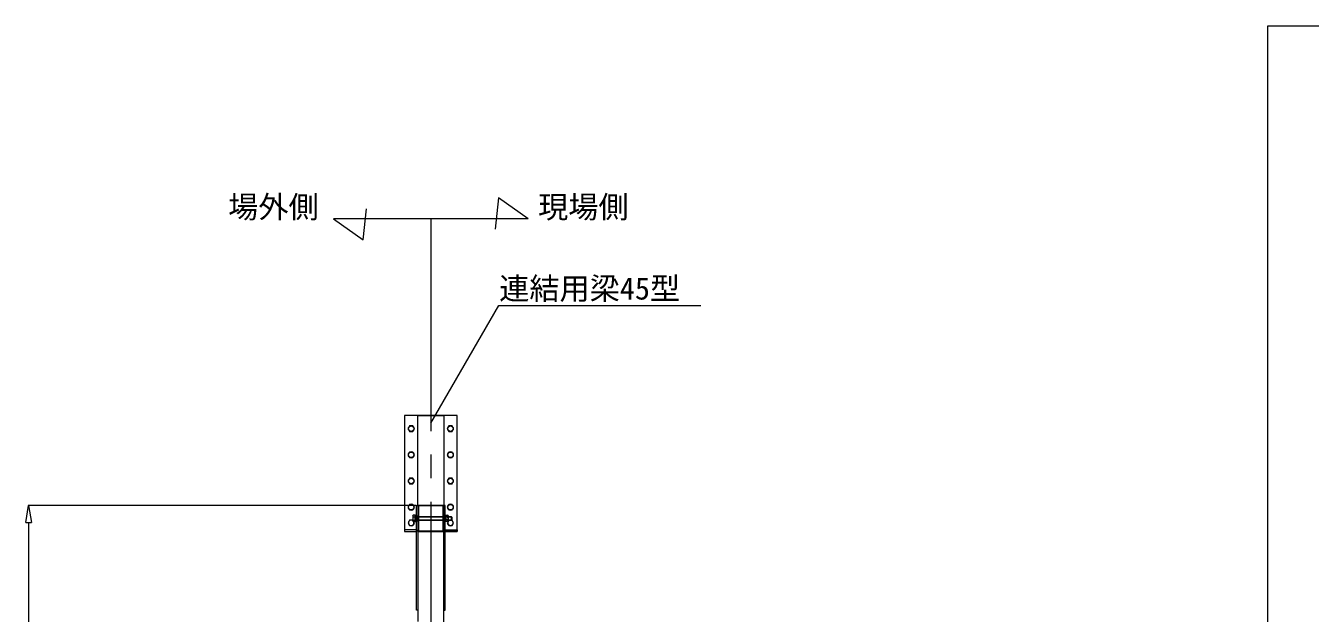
# Model space of a CAD drawing. Units: millimetres, scale not verified. Extents: x -12090 to 12090, y -18325 to 18325.
# Drawn here: x 4143 to 9048, y 9555 to 11799 of the extents above; entities that cross this region are included whole.
import ezdxf
from ezdxf.enums import TextEntityAlignment as Align

# ---------------------------------------------------------------- set-up
doc = ezdxf.new("R2010")
doc.units = ezdxf.units.MM
doc.header["$LTSCALE"] = 90
doc.linetypes.add('CHAIN2', pattern=[12, 9, -1, 1, -1])
for name, color, linetype, lineweight in [('0-6_ﾎﾞﾙﾄ類', 134, 'Continuous', 18), ('0-A_図面枠', 134, 'Continuous', 18), ('0-B_寸法', 134, 'Continuous', 18), ('1-6_通芯', 134, 'CHAIN2', 18), ('1-A_標準柱', 134, 'Continuous', 18), ('1-B_文字', 134, 'Continuous', 18), ('1-D_連結用梁45', 134, 'Continuous', 18)]:
    doc.layers.add(name, color=color, linetype=linetype, lineweight=lineweight)
doc.styles.add('ＭＳ ゴシック', font='')
doc.styles.get('ＭＳ ゴシック').set_extended_font_data('MS Gothic')

msp = doc.modelspace()

# ---------------------------------------------------------------- linework, layer by layer
at = {"layer": '0-6_ﾎﾞﾙﾄ類'}
for p, q in [((5621, 9927.5), (5622.63, 9929.12)), ((5622.63, 9923.06), (5630, 9923.06)), ((5622.63, 9910.93), (5630, 9910.93)), ((5630, 9917), (5633.01, 9917.8)), ((5630, 9916.2), (5633.01, 9917)), ((5642.11, 9924), (5737.51, 9924)), ((5642.11, 9922.8), (5737.51, 9922.8)), ((5642.11, 9911.2), (5737.51, 9911.2)), ((5642.11, 9910), (5737.51, 9910)), ((5753.98, 9923.38), (5746.61, 9923.38)), ((5753.98, 9911.26), (5746.61, 9911.26)), ((5755.61, 9927.82), (5753.98, 9929.45)), ((5755.61, 9927.82), (5755.61, 9906.82)), ((5755.61, 9924), (5768.01, 9924)), ((5755.61, 9922.8), (5769.21, 9922.8)), ((5755.61, 9911.2), (5769.21, 9911.2)), ((5755.61, 9910), (5768.01, 9910)), ((5768.01, 9924), (5768.01, 9910)), ((5768.01, 9924), (5770.01, 9922)), ((5768.01, 9910), (5770.01, 9912)), ((5770.01, 9922), (5770.01, 9912)), ((5755.61, 9906.82), (5753.98, 9905.19))]:
    msp.add_line(p, q, dxfattribs=at)
for points in [[(5608.75, 10270.5), (5602.68, 10260), (5608.75, 10249.5), (5620.87, 10249.5), (5626.94, 10260), (5620.87, 10270.5)], [(5758.75, 10270.5), (5752.68, 10260), (5758.75, 10249.5), (5770.87, 10249.5), (5776.93, 10260), (5770.87, 10270.5)], [(5608.75, 10170.5), (5602.68, 10160), (5608.75, 10149.5), (5620.87, 10149.5), (5626.94, 10160), (5620.87, 10170.5)], [(5758.75, 10170.5), (5752.68, 10160), (5758.75, 10149.5), (5770.87, 10149.5), (5776.93, 10160), (5770.87, 10170.5)], [(5608.75, 10070.5), (5602.68, 10060), (5608.75, 10049.5), (5620.87, 10049.5), (5626.94, 10060), (5620.87, 10070.5)], [(5758.75, 10070.5), (5752.68, 10060), (5758.75, 10049.5), (5770.87, 10049.5), (5776.93, 10060), (5770.87, 10070.5)], [(5608.75, 9970.5), (5602.68, 9960), (5608.75, 9949.5), (5620.87, 9949.5), (5626.94, 9960), (5620.87, 9970.5)], [(5758.75, 9970.5), (5752.68, 9960), (5758.75, 9949.5), (5770.87, 9949.5), (5776.93, 9960), (5770.87, 9970.5)], [(5633.01, 9905.65), (5633.01, 9928.35), (5630, 9928.35), (5630, 9905.65)], [(5633.01, 9906), (5633.01, 9928), (5635.31, 9928), (5635.31, 9906)], [(5746.61, 9928.32), (5746.61, 9906.32), (5744.3, 9906.32), (5744.3, 9928.32)]]:
    msp.add_lwpolyline(points, close=True, dxfattribs=at)
for points in [[(5621, 9910.26), (5620.87, 9910.5), (5608.75, 9910.5), (5602.68, 9900), (5608.75, 9889.5), (5620.87, 9889.5), (5626.94, 9900), (5624.12, 9904.88)], [(5621, 9927.5), (5621, 9906.5), (5622.63, 9904.88)], [(5622.63, 9904.88), (5630, 9904.88), (5630, 9929.12), (5622.63, 9929.12)], [(5753.98, 9905.19), (5746.61, 9905.19), (5746.61, 9929.45), (5753.98, 9929.45)], [(5758.45, 9910), (5752.68, 9900), (5758.75, 9889.5), (5770.87, 9889.5), (5776.93, 9900), (5770.87, 9910.5), (5768.51, 9910.5)]]:
    msp.add_lwpolyline(points, dxfattribs=at)
for centre in [(5614.8, 10260), (5764.81, 10260), (5614.8, 10160), (5764.81, 10160), (5614.8, 10060), (5764.81, 10060), (5614.8, 9960), (5764.81, 9960)]:
    msp.add_circle(centre, 10.5, dxfattribs=at)
for centre, radius, start, end in [((5614.8, 10260), 11, 132.659, 167.341), ((5614.8, 10260), 11, 192.659, 227.341), ((5614.8, 10260), 11, 72.659, 107.341), ((5614.8, 10260), 11, 12.659, 47.341), ((5614.8, 10260), 11, 312.659, 347.341), ((5764.81, 10260), 11, 132.659, 167.341), ((5764.81, 10260), 11, 192.659, 227.341), ((5764.81, 10260), 11, 72.659, 107.341), ((5764.81, 10260), 11, 12.659, 47.341), ((5764.81, 10260), 11, 312.659, 347.341), ((5614.8, 10260), 11, 252.659, 287.341), ((5764.81, 10260), 11, 252.659, 287.341), ((5614.8, 10160), 11, 132.659, 167.341), ((5614.8, 10160), 11, 192.659, 227.341), ((5614.8, 10160), 11, 72.659, 107.341), ((5614.8, 10160), 11, 12.659, 47.341), ((5614.8, 10160), 11, 312.659, 347.341), ((5764.81, 10160), 11, 132.659, 167.341), ((5764.81, 10160), 11, 192.659, 227.341), ((5764.81, 10160), 11, 72.659, 107.341), ((5764.81, 10160), 11, 12.659, 47.341), ((5764.81, 10160), 11, 312.659, 347.341), ((5614.8, 10160), 11, 252.659, 287.341), ((5764.81, 10160), 11, 252.659, 287.341), ((5614.8, 10060), 11, 132.659, 167.341), ((5614.8, 10060), 11, 192.659, 227.341), ((5614.8, 10060), 11, 72.659, 107.341), ((5614.8, 10060), 11, 12.659, 47.341), ((5614.8, 10060), 11, 312.659, 347.341), ((5764.81, 10060), 11, 132.659, 167.341), ((5764.81, 10060), 11, 192.659, 227.341), ((5764.81, 10060), 11, 72.659, 107.341), ((5764.81, 10060), 11, 12.659, 47.341), ((5764.81, 10060), 11, 312.659, 347.341), ((5614.8, 10060), 11, 252.659, 287.341), ((5764.81, 10060), 11, 252.659, 287.341), ((5614.8, 9960), 11, 132.659, 167.341), ((5614.8, 9960), 11, 192.659, 227.341), ((5614.8, 9960), 11, 72.659, 107.341), ((5614.8, 9960), 11, 12.659, 47.341), ((5614.8, 9960), 11, 312.659, 347.341), ((5764.81, 9960), 11, 132.659, 167.341), ((5764.81, 9960), 11, 192.659, 227.341), ((5764.81, 9960), 11, 72.659, 107.341), ((5764.81, 9960), 11, 12.659, 47.341), ((5764.81, 9960), 11, 312.659, 347.341), ((5614.8, 9900), 10.5, 53.809, 27.668), ((5614.8, 9960), 11, 252.659, 287.341), ((5614.8, 9900), 11, 72.659, 107.341), ((5633.13, 9917), 12.12, 150, 210), ((5625.67, 9926.09), 4.28, 135, 225), ((5625.67, 9907.91), 4.28, 135, 225), ((5750.95, 9926.41), 4.28, 315, 45), ((5743.48, 9917.32), 12.12, 330, 30), ((5750.95, 9908.23), 4.28, 315, 45), ((5764.81, 9900), 10.5, 107.753, 72.256), ((5764.81, 9960), 11, 252.659, 287.341), ((5614.8, 9900), 11, 132.659, 167.341), ((5614.8, 9900), 11, 192.659, 227.341), ((5614.8, 9900), 11, 252.659, 287.341), ((5614.8, 9900), 11, 312.659, 347.341), ((5614.8, 9900), 11, 12.659, 26.311), ((5764.81, 9900), 11, 132.659, 167.341), ((5764.81, 9900), 11, 192.659, 227.341), ((5764.81, 9900), 11, 252.659, 287.341), ((5764.81, 9900), 11, 12.659, 47.341), ((5764.81, 9900), 11, 312.659, 347.341)]:
    msp.add_arc(centre, radius, start, end, dxfattribs=at)
at = {"layer": '0-A_図面枠'}
msp.add_lwpolyline([(8886.05, 11798.6), (12029.97, 11798.6), (12029.97, 6777.01), (8886.05, 6777.01)], close=True, dxfattribs=at)
at = {"layer": '0-B_寸法'}
for p, q in [((4142.81, 9901), (4153.81, 9967)), ((5634.31, 9967), (4152.81, 9967)), ((4153.81, 9967), (4164.8, 9901)), ((4142.81, 9901), (4164.8, 9901)), ((4153.81, 9901), (4153.81, 5533))]:
    msp.add_line(p, q, dxfattribs=at)
at = {"layer": '1-6_通芯'}
msp.add_line((5689.81, 11060.84), (5689.81, 3955), dxfattribs=at)
at = {"layer": '1-A_標準柱'}
for points in [[(5635.31, 9967), (5639.8, 9967), (5639.8, 9567), (5635.31, 9567)], [(5744.3, 9967), (5739.8, 9967), (5739.8, 9567), (5744.3, 9567)]]:
    msp.add_lwpolyline(points, close=True, dxfattribs=at)
msp.add_lwpolyline([(5739.8, 9517), (5739.8, 9867), (5639.8, 9867), (5639.8, 9523.08)], dxfattribs=at)
at = {"layer": '1-B_文字'}
msp.add_line((5949.58, 10729.86), (6720.63, 10729.86), dxfattribs=at)
for points in [[(6061.75, 11060.84), (5948.23, 11140.94), (5935.73, 11022.13)], [(6061.75, 11060.84), (5317.87, 11060.84), (5431.39, 10980.75), (5443.89, 11099.56)], [(5689.81, 10280.68), (5949.14, 10729.86), (5949.58, 10729.86)]]:
    msp.add_lwpolyline(points, dxfattribs=at)
at = {"layer": '1-D_連結用梁45'}
for p, q in [((5639.8, 9964.7), (5639.8, 9869.3)), ((5737.51, 9967), (5642.11, 9967)), ((5739.8, 9869.3), (5739.8, 9964.7)), ((5639.8, 9867), (5639.8, 9873)), ((5639.8, 9867), (5739.8, 9867)), ((5642.11, 9867), (5737.51, 9867)), ((5739.8, 9867), (5739.8, 9873))]:
    msp.add_line(p, q, dxfattribs=at)
for points in [[(5744.3, 9867), (5789.81, 9867), (5789.81, 10310), (5589.81, 10310), (5589.81, 9867), (5635.31, 9867)], [(5635.31, 9873), (5589.81, 9873), (5589.81, 9867), (5635.31, 9867)], [(5744.3, 9873), (5789.81, 9873), (5789.81, 9867), (5744.3, 9867)]]:
    msp.add_lwpolyline(points, dxfattribs=at)
for points in [[(5639.8, 10310), (5739.8, 10310), (5739.8, 9967), (5639.8, 9967)], [(5642.11, 9869.3), (5737.51, 9869.3), (5737.51, 9964.7), (5642.11, 9964.7)]]:
    msp.add_lwpolyline(points, close=True, dxfattribs=at)
for centre, start, end in [((5642.11, 9964.7), 90, 180), ((5737.51, 9964.7), 0, 90), ((5642.11, 9869.3), 180, 270), ((5737.51, 9869.3), 270, 360)]:
    msp.add_arc(centre, 2.3, start, end, dxfattribs=at)

# ---------------------------------------------------------------- texts
at = {"layer": '1-B_文字', "style": 'ＭＳ ゴシック'}
for s, p in [('場外側', (4915.95, 11038.93)), ('現場側', (6099.34, 11038.93)), ('連結用梁45型', (5950.77, 10727.51))]:
    msp.add_text(s, height=84.46, dxfattribs=at).set_placement(p, align=Align.BOTTOM_LEFT)

doc.saveas('drawing.dxf')
